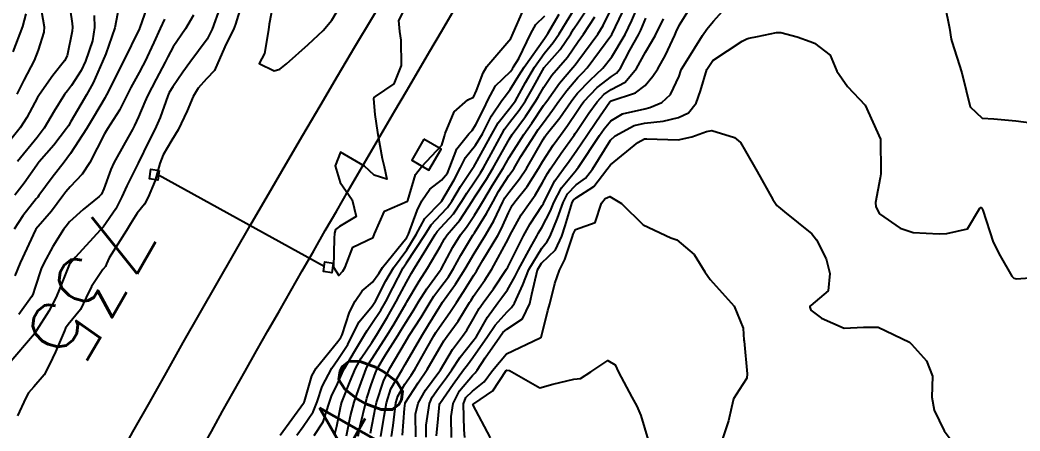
# Model space of a CAD drawing. Header units: metres. Extents: x 318500 to 325275, y 7408834 to 7428799.
# Drawn here: x 320111.4 to 320170.7, y 7412033.6 to 7412058 of the extents above; entities that cross this region are included whole.
import ezdxf
from ezdxf.enums import TextEntityAlignment as Align

# ---------------------------------------------------------------- set-up
doc = ezdxf.new("R2010")
doc.units = ezdxf.units.M
doc.header["$MEASUREMENT"] = 0
for name, color, linetype in [('Armário', 45, 'Continuous'), ('Cotas', 45, 'Continuous'), ('Curvas de Nivel 1m', 11, 'Continuous'), ('Curvas de Nivel 5m', 15, 'Continuous'), ('Linha Férrea', 20, 'Continuous'), ('Pórticos', 45, 'Continuous')]:
    doc.layers.add(name, color=color, linetype=linetype)
doc.styles.add('Style-STANDARD', font='STANDARD.shx')

msp = doc.modelspace()

# ---------------------------------------------------------------- linework, layer by layer
at = {"layer": 'Armário'}
msp.add_lwpolyline([(320135.345, 7412050.895), (320134.622, 7412049.651), (320135.639, 7412049.06), (320136.362, 7412050.305)], close=True, dxfattribs=at)
at = {"layer": 'Curvas de Nivel 1m', "flags": 128}
for points, elevation in [([(320114.221, 7412059.543), (320114.493, 7412057.751), (320114.51, 7412057.54), (320114.488, 7412057.3), (320114.182, 7412055.834), (320114.034, 7412055.544), (320113.331, 7412054.677), (320112.541, 7412053.559), (320112.505, 7412053.493), (320112.437, 7412053.373), (320111.804, 7412052.185), (320111.403, 7412051.575), (320110.397, 7412050.309)], 742), ([(320112.518, 7412059.401), (320112.829, 7412057.557), (320112.807, 7412057.236), (320112.476, 7412056.184), (320112.224, 7412055.564), (320111.623, 7412054.402), (320111.206, 7412053.579)], 743), ([(320126.491, 7412059.38), (320126.166, 7412057.712), (320126.133, 7412057.384), (320125.89, 7412055.972), (320125.579, 7412055.389), (320126.464, 7412054.949), (320126.793, 7412055.047), (320127.202, 7412055.369), (320128.482, 7412056.511), (320129.361, 7412057.337), (320129.876, 7412057.953), (320130.515, 7412059.017)], 734), ([(320119.008, 7412058.98), (320118.491, 7412057.522), (320118.479, 7412057.491), (320118.468, 7412057.459), (320117.504, 7412055.494), (320117.155, 7412054.804), (320116.513, 7412053.509), (320116.487, 7412053.461), (320116.438, 7412053.379), (320115.742, 7412052.198), (320115.341, 7412051.526), (320114.395, 7412050.055), (320114.177, 7412049.757), (320114.004, 7412049.544), (320113.298, 7412048.629), (320112.515, 7412047.558), (320112.45, 7412047.468), (320112.357, 7412047.361), (320111.557, 7412046.356), (320111.039, 7412045.579)], 739), ([(320128.837, 7412033.34), (320129.366, 7412034.149), (320129.741, 7412035.327), (320129.855, 7412035.675), (320130.216, 7412036.409), (320130.502, 7412037.041), (320130.632, 7412037.316), (320131.226, 7412038.324), (320131.819, 7412039.304), (320131.982, 7412039.574), (320132.26, 7412039.973), (320132.79, 7412040.775), (320133.078, 7412041.288), (320133.488, 7412042.087), (320134.117, 7412043.273), (320134.313, 7412043.568), (320135.409, 7412045.254), (320135.765, 7412045.822), (320136.348, 7412046.446), (320136.741, 7412046.85), (320137.001, 7412047.234), (320137.512, 7412048.089), (320138.255, 7412049.221), (320138.31, 7412049.302), (320138.392, 7412049.437), (320139.36, 7412051.206), (320139.746, 7412051.874), (320140.433, 7412052.742), (320140.635, 7412052.99), (320140.762, 7412053.185), (320141.366, 7412054.267), (320141.898, 7412055.169), (320142.478, 7412055.976), (320143.012, 7412056.627), (320143.368, 7412057.151), (320143.788, 7412057.859), (320144.519, 7412059.041)], 737), ([(320134.52, 7412059.27), (320133.836, 7412057.944), (320133.894, 7412057.279), (320133.979, 7412056.771), (320133.991, 7412055.277), (320133.558, 7412054.179), (320132.442, 7412053.43), (320132.368, 7412053.374), (320132.343, 7412053.301), (320132.426, 7412052.36), (320132.598, 7412051.297), (320132.856, 7412049.755), (320132.982, 7412049.291), (320133.133, 7412048.534), (320132.382, 7412048.774), (320131.82, 7412049.306), (320130.398, 7412050.134), (320130.079, 7412049.325), (320130.375, 7412048.335), (320131.09, 7412047.313), (320131.329, 7412046.327), (320130.336, 7412045.737), (320130.104, 7412045.553), (320130.04, 7412045.324), (320130.012, 7412045.01), (320129.979, 7412043.325), (320130.302, 7412042.819), (320130.537, 7412043.087), (320130.674, 7412043.316), (320131.124, 7412044.51), (320132.328, 7412045.08), (320132.409, 7412045.299), (320132.997, 7412046.643), (320134.359, 7412047.224), (320134.377, 7412047.252), (320134.381, 7412047.27), (320134.842, 7412048.805), (320135.206, 7412049.258), (320136.403, 7412050.541), (320136.561, 7412051.086), (320136.594, 7412051.238), (320137.134, 7412052.529), (320137.95, 7412053.225), (320138.27, 7412053.394), (320138.449, 7412053.792), (320138.846, 7412054.833), (320139.071, 7412055.211), (320140.487, 7412056.875), (320140.624, 7412057.188), (320141.197, 7412058.492)], 734), ([(320132.776, 7412033.291), (320132.985, 7412034.491), (320133.115, 7412035.286), (320133.388, 7412036.106), (320134.066, 7412037.272), (320134.233, 7412037.543), (320135.214, 7412039.256), (320135.605, 7412039.904), (320136.276, 7412040.984), (320136.378, 7412041.139), (320136.448, 7412041.238), (320137.221, 7412042.305), (320137.791, 7412043.225), (320137.978, 7412043.558), (320138.319, 7412044.131), (320138.992, 7412045.21), (320139.481, 7412046.065), (320140.016, 7412047.195), (320140.134, 7412047.423), (320140.368, 7412047.751), (320141.006, 7412048.556), (320141.414, 7412049.175), (320142.407, 7412050.877), (320142.517, 7412051.051), (320142.597, 7412051.158), (320143.402, 7412052.173), (320144.066, 7412053.144), (320144.223, 7412053.363), (320144.447, 7412053.629), (320145.192, 7412054.396), (320145.948, 7412055.118), (320146.477, 7412055.774), (320147.262, 7412057.098), (320147.664, 7412057.931), (320148.152, 7412059.086)], 742), ([(320166.223, 7412058.844), (320166.5, 7412057.479), (320166.603, 7412056.839), (320166.638, 7412056.689), (320167.238, 7412054.832), (320167.495, 7412053.789), (320167.723, 7412052.827), (320168.43, 7412052.154), (320169.138, 7412052.1), (320170.428, 7412051.993), (320171.336, 7412051.867)], 746), ([(320123.24, 7412058.688), (320122.795, 7412057.425), (320122.484, 7412056.835), (320121.47, 7412055.445), (320121.041, 7412054.872), (320120.448, 7412054.011), (320120.245, 7412053.66), (320120.156, 7412053.463), (320119.703, 7412052.185), (320119.39, 7412051.47), (320119.053, 7412050.824), (320118.39, 7412049.48), (320117.717, 7412048.142), (320117.437, 7412047.494), (320117.077, 7412046.771), (320116.333, 7412045.697), (320116.243, 7412045.6), (320116.15, 7412045.513), (320114.688, 7412043.908), (320114.359, 7412043.539), (320114.336, 7412043.513), (320114.309, 7412043.448), (320113.752, 7412042.081), (320113.535, 7412041.547), (320113.104, 7412040.715), (320112.381, 7412039.559), (320112.328, 7412039.481), (320112.248, 7412039.362), (320110.73, 7412037.582)], 736), ([(320111.739, 7412058.334), (320111.545, 7412057.574), (320110.975, 7412056.082)], 744), ([(320115.784, 7412058.237), (320115.811, 7412057.52), (320115.683, 7412056.723), (320115.274, 7412055.528), (320115.017, 7412054.976), (320114.448, 7412054.08), (320114.214, 7412053.772), (320114.04, 7412053.544), (320113.409, 7412052.567), (320112.824, 7412051.556), (320112.654, 7412051.312), (320112.405, 7412051.011), (320111.252, 7412049.577)], 741), ([(320121.688, 7412058.256), (320121.208, 7412057.449), (320120.479, 7412056.367), (320120.151, 7412055.785), (320119.991, 7412055.465), (320119.462, 7412054.463), (320118.961, 7412053.475), (320118.799, 7412053.112), (320118.421, 7412052.222), (320118.18, 7412051.717), (320118.057, 7412051.485), (320117.623, 7412050.712), (320116.962, 7412049.501), (320116.781, 7412049.107), (320116.367, 7412047.969), (320116.22, 7412047.654), (320116.092, 7412047.514), (320115.142, 7412046.734), (320114.337, 7412046.002), (320114.121, 7412045.754), (320113.967, 7412045.544), (320113.335, 7412044.535), (320112.797, 7412043.555), (320112.649, 7412043.212), (320112.289, 7412042.127), (320112.15, 7412041.694), (320112.083, 7412041.563), (320111.318, 7412040.52)], 737), ([(320127.802, 7412033.356), (320128.178, 7412033.88), (320128.781, 7412034.752), (320129.004, 7412035.338), (320129.298, 7412036.25), (320129.88, 7412037.325), (320130.235, 7412037.846), (320130.821, 7412038.738), (320131.113, 7412039.311), (320131.493, 7412040.076), (320132.276, 7412041.01), (320132.4, 7412041.176), (320132.468, 7412041.297), (320133.075, 7412042.512), (320133.534, 7412043.282), (320134.321, 7412044.34), (320134.877, 7412045.262), (320135.396, 7412046.203), (320136.359, 7412047.187), (320136.384, 7412047.215), (320136.404, 7412047.24), (320137.127, 7412048.485), (320137.514, 7412049.229), (320137.814, 7412049.808), (320138.403, 7412050.551), (320138.808, 7412051.214), (320139.353, 7412052.28), (320139.969, 7412053.197), (320140.171, 7412053.467), (320140.45, 7412053.838), (320140.977, 7412054.667), (320141.289, 7412055.178), (320142.487, 7412056.875), (320142.61, 7412057.038), (320142.694, 7412057.158), (320143.356, 7412058.302)], 736), ([(320130.066, 7412033.427), (320130.179, 7412033.893), (320130.415, 7412035.099), (320130.48, 7412035.317), (320130.975, 7412036.556), (320131.291, 7412037.309), (320131.623, 7412037.919), (320132.246, 7412038.862), (320132.528, 7412039.296), (320133.179, 7412040.374), (320133.699, 7412041.279), (320133.9, 7412041.661), (320134.298, 7412042.439), (320134.603, 7412042.968), (320134.786, 7412043.263), (320135.509, 7412044.439), (320136.005, 7412045.245), (320136.135, 7412045.441), (320136.336, 7412045.671), (320137.096, 7412046.485), (320137.597, 7412047.228), (320137.887, 7412047.705), (320138.378, 7412048.441), (320138.692, 7412048.909), (320138.869, 7412049.213), (320139.455, 7412050.258), (320139.952, 7412051.197), (320140.121, 7412051.488), (320140.42, 7412051.882), (320140.996, 7412052.617), (320141.365, 7412053.176), (320141.756, 7412053.865), (320142.464, 7412055.16), (320143.413, 7412056.218), (320144.051, 7412057.144), (320144.216, 7412057.421), (320144.501, 7412057.859), (320145.012, 7412058.633)], 738), ([(320132.173, 7412033.484), (320132.465, 7412035.027), (320132.524, 7412035.295), (320132.942, 7412036.567), (320133.302, 7412037.284), (320134.246, 7412038.9), (320134.473, 7412039.267), (320135.169, 7412040.354), (320135.717, 7412041.248), (320135.937, 7412041.593), (320136.293, 7412042.076), (320136.791, 7412042.747), (320137.086, 7412043.232), (320137.52, 7412044.026), (320138.243, 7412045.221), (320138.281, 7412045.27), (320138.332, 7412045.348), (320139.058, 7412046.501), (320139.436, 7412047.204), (320139.77, 7412047.798), (320140.383, 7412048.748), (320140.565, 7412049.01), (320140.683, 7412049.186), (320141.091, 7412049.874), (320141.91, 7412051.168), (320142.112, 7412051.467), (320142.421, 7412051.889), (320142.973, 7412052.614), (320143.346, 7412053.151), (320143.805, 7412053.791), (320144.461, 7412054.549), (320144.755, 7412054.846), (320145.021, 7412055.132), (320146.49, 7412057.11), (320147.138, 7412058.473)], 741), ([(320135.478, 7412033.25), (320135.47, 7412033.962), (320135.662, 7412035.248), (320135.833, 7412035.618), (320136.214, 7412036.143), (320136.68, 7412036.778), (320136.988, 7412037.232), (320137.486, 7412037.979), (320138.247, 7412038.935), (320138.448, 7412039.217), (320139.118, 7412040.357), (320139.732, 7412041.198), (320139.969, 7412041.511), (320140.292, 7412041.978), (320140.733, 7412042.755), (320140.938, 7412043.181), (320141.68, 7412044.526), (320142.038, 7412045.164), (320142.143, 7412045.353), (320142.338, 7412045.674), (320142.842, 7412046.666), (320143.037, 7412047.153), (320143.497, 7412048.025), (320144.389, 7412049.089), (320144.414, 7412049.115), (320144.435, 7412049.139), (320144.503, 7412049.25), (320145.755, 7412051.12), (320146.02, 7412051.512), (320146.423, 7412051.99), (320147.123, 7412052.406), (320148.434, 7412052.71), (320148.736, 7412052.777), (320149.446, 7412053.07), (320149.96, 7412053.552), (320150.464, 7412054.632), (320150.571, 7412054.955), (320150.62, 7412055.058), (320150.839, 7412055.42), (320151.849, 7412057.04), (320152.107, 7412057.425), (320152.503, 7412057.887), (320153.05, 7412058.484)], 746), ([(320119.956, 7412058.008), (320119.71, 7412057.468), (320119.325, 7412056.628), (320118.787, 7412055.477), (320118.682, 7412055.263), (320118.461, 7412054.861), (320117.966, 7412053.968), (320117.734, 7412053.491), (320117.295, 7412052.629), (320116.582, 7412051.507), (320116.407, 7412051.225), (320115.526, 7412049.523), (320115.087, 7412048.822), (320114.368, 7412048.07), (320114.115, 7412047.791), (320113.937, 7412047.544), (320113.257, 7412046.64), (320112.33, 7412045.579), (320112.307, 7412045.538), (320111.404, 7412043.574), (320111.08, 7412042.797)], 738), ([(320130.755, 7412033.314), (320130.994, 7412034.506), (320131.204, 7412035.31), (320131.46, 7412036.058), (320131.908, 7412037.303), (320132.018, 7412037.517), (320132.236, 7412037.855), (320133.16, 7412039.286), (320133.571, 7412039.97), (320134.279, 7412041.178), (320134.315, 7412041.234), (320134.334, 7412041.269), (320135.068, 7412042.489), (320135.553, 7412043.251), (320136.323, 7412044.565), (320136.558, 7412045.007), (320136.728, 7412045.236), (320137.463, 7412046.109), (320138.198, 7412047.222), (320138.259, 7412047.323), (320138.364, 7412047.483), (320139.048, 7412048.542), (320139.443, 7412049.204), (320140.407, 7412050.926), (320140.58, 7412051.187), (320141.357, 7412052.245), (320141.976, 7412053.167), (320142.145, 7412053.464), (320142.453, 7412053.995), (320142.926, 7412054.693), (320143.322, 7412055.151), (320143.854, 7412055.769), (320144.485, 7412056.683), (320144.796, 7412057.135), (320145.475, 7412058.156)], 739), ([(320133.419, 7412033.281), (320133.52, 7412033.939), (320133.681, 7412035.278), (320133.802, 7412035.68), (320134.217, 7412036.376), (320134.575, 7412036.914), (320134.802, 7412037.261), (320135.514, 7412038.523), (320135.923, 7412039.245), (320136.046, 7412039.45), (320136.258, 7412039.767), (320136.869, 7412040.636), (320137.269, 7412041.23), (320137.674, 7412041.841), (320138.304, 7412042.847), (320138.45, 7412043.076), (320138.54, 7412043.217), (320138.833, 7412043.73), (320139.714, 7412045.199), (320139.93, 7412045.602), (320140.35, 7412046.534), (320140.568, 7412046.976), (320140.723, 7412047.185), (320141.454, 7412048.094), (320142.138, 7412049.164), (320142.394, 7412049.594), (320143.002, 7412050.556), (320143.436, 7412051.15), (320143.856, 7412051.708), (320144.431, 7412052.562), (320144.66, 7412052.914), (320144.825, 7412053.134), (320145.609, 7412053.966), (320146.463, 7412054.622), (320146.757, 7412054.814), (320146.991, 7412055.102), (320147.558, 7412056.171), (320148.066, 7412057.086), (320148.207, 7412057.372), (320148.505, 7412058.067)], 743), ([(320134.074, 7412033.369), (320134.195, 7412034.938), (320134.219, 7412035.251), (320134.226, 7412035.27), (320135.008, 7412036.468), (320135.528, 7412037.251), (320136.242, 7412038.477), (320136.524, 7412038.961), (320136.722, 7412039.235), (320137.367, 7412040.125), (320138.046, 7412041.222), (320138.137, 7412041.367), (320138.286, 7412041.59), (320138.955, 7412042.555), (320139.365, 7412043.204), (320140.328, 7412044.983), (320140.438, 7412045.188), (320141.112, 7412046.416), (320141.632, 7412047.171), (320141.942, 7412047.591), (320142.378, 7412048.332), (320142.672, 7412048.87), (320142.854, 7412049.155), (320143.481, 7412050.068), (320144.249, 7412051.142), (320144.316, 7412051.236), (320144.414, 7412051.376), (320145.118, 7412052.442), (320145.607, 7412053.122), (320146.005, 7412053.558), (320146.451, 7412053.845), (320147.276, 7412054.28), (320147.947, 7412055.088), (320148.48, 7412056.059), (320148.861, 7412056.701), (320149.073, 7412057.074), (320149.545, 7412058.029)], 744), ([(320136.089, 7412033.324), (320136.186, 7412034.335), (320136.265, 7412035.173), (320136.292, 7412035.239), (320137.072, 7412036.377), (320137.694, 7412037.225), (320137.921, 7412037.535), (320138.237, 7412037.959), (320139.118, 7412039.207), (320139.571, 7412039.889), (320140.272, 7412040.681), (320140.533, 7412040.929), (320140.701, 7412041.184), (320141.203, 7412042.27), (320141.566, 7412043.171), (320142.323, 7412044.449), (320142.639, 7412044.845), (320142.817, 7412045.155), (320143.266, 7412046.231), (320143.598, 7412047.148), (320143.854, 7412047.659), (320144.376, 7412048.19), (320144.912, 7412048.602), (320145.334, 7412049.126), (320146.407, 7412050.835), (320146.673, 7412051.106), (320147.801, 7412051.708), (320148.422, 7412051.852), (320149.524, 7412051.968), (320150.427, 7412052.178), (320151.017, 7412052.465), (320151.48, 7412053.044), (320151.731, 7412053.761), (320152.12, 7412055.035), (320152.475, 7412055.556), (320154.203, 7412056.72), (320154.489, 7412056.855), (320154.606, 7412056.881), (320155.109, 7412056.994), (320156.25, 7412057.227), (320156.494, 7412057.223), (320157.464, 7412056.965), (320158.232, 7412056.698), (320158.487, 7412056.601), (320159.43, 7412055.887), (320159.818, 7412054.93), (320160.457, 7412054.027), (320161.491, 7412052.909), (320162.41, 7412050.9), (320162.424, 7412048.934), (320162.431, 7412048.899), (320162.432, 7412048.856), (320162.386, 7412048.615), (320162.115, 7412047.151), (320162.132, 7412046.902), (320162.354, 7412046.473), (320163.585, 7412045.638), (320164.338, 7412045.375), (320165.89, 7412045.293), (320166.337, 7412045.313), (320167.576, 7412045.594), (320168.306, 7412046.821), (320168.33, 7412046.851), (320168.361, 7412046.856), (320168.413, 7412046.819), (320168.473, 7412046.704), (320169.093, 7412044.809), (320169.511, 7412043.991), (320170.19, 7412042.792), (320170.308, 7412042.673), (320170.473, 7412042.622), (320172.31, 7412042.76)], 747), ([(320136.974, 7412033.232), (320136.96, 7412034.46), (320137.075, 7412035.231), (320137.454, 7412035.985), (320138.225, 7412036.903), (320138.381, 7412037.065), (320138.499, 7412037.216), (320138.975, 7412037.947), (320139.842, 7412039.196), (320140.01, 7412039.438), (320140.257, 7412039.654), (320141.181, 7412040.261), (320141.614, 7412041.17), (320141.742, 7412041.714), (320142.082, 7412043.163), (320142.314, 7412043.562), (320143.132, 7412044.342), (320143.519, 7412045.148), (320143.717, 7412045.768), (320144.139, 7412047.142), (320144.212, 7412047.292), (320144.364, 7412047.431), (320145.409, 7412048.09), (320146.194, 7412049.113), (320146.393, 7412049.377), (320148.024, 7412050.704), (320148.408, 7412050.922), (320148.56, 7412050.927), (320150.408, 7412050.874), (320151.232, 7412051.048), (320152.097, 7412051.353), (320152.416, 7412051.427), (320153.757, 7412051.01), (320154.109, 7412050.707), (320154.402, 7412050.186), (320155.09, 7412048.993), (320156.018, 7412047.33), (320156.256, 7412046.981), (320156.359, 7412046.884), (320156.726, 7412046.603), (320158.335, 7412045.295), (320158.624, 7412044.946), (320159.185, 7412043.803), (320159.406, 7412042.934), (320159.314, 7412041.916), (320158.281, 7412041.044), (320158.224, 7412041.008), (320158.214, 7412040.951), (320158.277, 7412040.772), (320158.914, 7412040.297), (320160.262, 7412039.712), (320161.409, 7412039.763), (320162.263, 7412039.765), (320164.12, 7412038.872), (320164.193, 7412038.814), (320164.249, 7412038.761), (320165.14, 7412037.758), (320165.483, 7412036.851), (320165.448, 7412035.615), (320165.593, 7412034.849), (320166.182, 7412033.624), (320166.768, 7412032.834)], 748), ([(320137.771, 7412033.224), (320137.721, 7412033.681), (320137.684, 7412035.225), (320137.828, 7412035.602), (320138.211, 7412035.977), (320138.904, 7412036.525), (320139.408, 7412037.202), (320140.24, 7412038.187), (320142.226, 7412039.136), (320142.25, 7412039.139), (320142.267, 7412039.143), (320142.285, 7412039.16), (320142.684, 7412040.745), (320142.801, 7412041.155), (320143.092, 7412042.358), (320143.376, 7412043.149), (320143.699, 7412043.763), (320144.154, 7412045.142), (320144.19, 7412045.283), (320144.336, 7412045.545), (320145.494, 7412045.972), (320145.874, 7412047.117), (320146.09, 7412047.388), (320146.366, 7412047.51), (320147.064, 7412047.099), (320148.341, 7412045.827), (320149.976, 7412045.064), (320150.329, 7412044.945), (320151.353, 7412044.077), (320151.998, 7412043.035), (320152.303, 7412042.582), (320153.738, 7412041.008), (320154.261, 7412039.706), (320154.316, 7412038.999), (320154.321, 7412038.928), (320154.503, 7412036.997), (320154.483, 7412036.74), (320154.22, 7412036.343), (320153.697, 7412035.519), (320153.577, 7412035.009), (320153.395, 7412034.218), (320153.001, 7412033.018)], 749)]:
    msp.add_lwpolyline(points, dxfattribs=dict(at, elevation=elevation))
at = {"layer": 'Curvas de Nivel 5m', "flags": 128}
for points, elevation in [([(320124.511, 7412058.798), (320124.177, 7412057.723), (320124.054, 7412057.407), (320123.614, 7412056.546), (320123.128, 7412055.42), (320122.916, 7412054.971), (320122.456, 7412054.476), (320121.954, 7412053.931), (320121.661, 7412053.442), (320121.295, 7412052.579), (320120.769, 7412051.455), (320120.404, 7412050.843), (320119.883, 7412049.978), (320119.691, 7412049.467), (320119.397, 7412048.448), (320119.001, 7412047.474), (320118.774, 7412047.055), (320118.345, 7412046.511), (320117.94, 7412045.882), (320117.704, 7412045.489), (320116.681, 7412043.872), (320116.517, 7412043.507), (320116.457, 7412043.359), (320116.305, 7412043.173), (320115.631, 7412042.179), (320115.322, 7412041.524), (320114.982, 7412040.816), (320114.256, 7412039.922), (320114.099, 7412039.695), (320114.024, 7412039.542), (320113.488, 7412038.297), (320113.14, 7412037.551), (320112.828, 7412036.947), (320112.21, 7412036.234), (320111.903, 7412035.866), (320111.739, 7412035.567), (320111.251, 7412034.507)], 735), ([(320131.443, 7412033.307), (320131.57, 7412033.916), (320131.887, 7412035.303), (320131.959, 7412035.547), (320132.216, 7412036.345), (320132.46, 7412037.063), (320132.565, 7412037.295), (320133.067, 7412038.116), (320133.793, 7412039.277), (320133.967, 7412039.562), (320134.262, 7412040.045), (320134.741, 7412040.795), (320135.025, 7412041.259), (320135.51, 7412042.033), (320136.308, 7412043.119), (320136.36, 7412043.188), (320136.389, 7412043.239), (320137.046, 7412044.51), (320137.514, 7412045.228), (320137.87, 7412045.692), (320138.348, 7412046.406), (320138.656, 7412046.915), (320138.825, 7412047.213), (320139.409, 7412048.17), (320140.029, 7412049.195), (320140.396, 7412049.819), (320141.264, 7412051.177), (320141.733, 7412051.857), (320142.436, 7412052.895), (320142.547, 7412053.05), (320142.62, 7412053.158), (320143.38, 7412054.226), (320144.175, 7412055.143), (320144.31, 7412055.304), (320144.474, 7412055.526), (320145.644, 7412057.123), (320145.972, 7412057.644), (320146.515, 7412058.759)], 740), ([(320117.256, 7412058.752), (320117.009, 7412057.502), (320116.475, 7412055.963), (320116.285, 7412055.513), (320115.727, 7412054.245), (320115.328, 7412053.527), (320114.996, 7412052.967), (320114.416, 7412051.959), (320114.259, 7412051.695), (320114.155, 7412051.543), (320113.397, 7412050.554), (320112.527, 7412049.559), (320112.464, 7412049.484), (320112.387, 7412049.372), (320111.647, 7412048.295), (320111.091, 7412047.579)], 740), ([(320126.816, 7412033.37), (320128.199, 7412035.256), (320128.238, 7412035.311), (320128.251, 7412035.349), (320128.694, 7412036.872), (320128.95, 7412037.339), (320130.246, 7412038.922), (320130.413, 7412039.154), (320130.485, 7412039.318), (320130.932, 7412040.651), (320131.256, 7412041.31), (320131.677, 7412041.919), (320132.297, 7412042.435), (320132.662, 7412042.938), (320132.888, 7412043.291), (320134.328, 7412045.069), (320134.435, 7412045.268), (320134.939, 7412046.673), (320135.225, 7412047.257), (320135.684, 7412047.936), (320136.379, 7412048.483), (320136.732, 7412048.889), (320136.88, 7412049.235), (320137.299, 7412050.333), (320138.005, 7412051.224), (320138.209, 7412051.426), (320138.418, 7412051.768), (320138.907, 7412052.739), (320139.122, 7412053.21), (320139.588, 7412054.068), (320140.466, 7412054.916), (320140.586, 7412055.071), (320140.661, 7412055.187), (320140.967, 7412055.675), (320141.674, 7412057.172), (320141.97, 7412057.696), (320142.506, 7412058.208)], 735), ([(320134.864, 7412033.26), (320134.843, 7412034.607), (320134.996, 7412035.258), (320135.426, 7412036.038), (320136.228, 7412037.098), (320136.288, 7412037.18), (320136.328, 7412037.239), (320137.026, 7412038.448), (320137.618, 7412039.226), (320137.89, 7412039.589), (320138.265, 7412040.236), (320138.625, 7412040.864), (320138.861, 7412041.211), (320139.46, 7412042.035), (320140.241, 7412043.191), (320140.311, 7412043.311), (320141.24, 7412045.176), (320141.635, 7412045.877), (320142.357, 7412046.968), (320142.427, 7412047.092), (320142.454, 7412047.159), (320143.104, 7412048.428), (320143.613, 7412049.148), (320143.948, 7412049.591), (320144.401, 7412050.243), (320145.003, 7412051.131), (320145.571, 7412051.974), (320146.367, 7412053.111), (320146.4, 7412053.152), (320146.441, 7412053.172), (320147.888, 7412053.649), (320148.455, 7412054.079), (320148.908, 7412054.631), (320149.205, 7412055.073), (320149.66, 7412055.886), (320150.217, 7412057.063), (320150.298, 7412057.256), (320150.499, 7412057.679), (320151.027, 7412058.538)], 745), ([(320139.296, 7412033.203), (320138.247, 7412035.171), (320138.291, 7412035.219), (320139.427, 7412035.986), (320140.215, 7412037.19), (320140.23, 7412037.21), (320140.263, 7412037.223), (320140.408, 7412037.187), (320142.215, 7412036.175), (320142.991, 7412036.379), (320144.223, 7412036.688), (320144.628, 7412036.729), (320145.235, 7412037.125), (320146.237, 7412037.786), (320146.669, 7412037.538), (320146.885, 7412037.1), (320147.676, 7412035.62), (320147.963, 7412035.084), (320148.192, 7412034.532), (320148.634, 7412033.075)], 750)]:
    msp.add_lwpolyline(points, dxfattribs=dict(at, elevation=elevation))
at = {"layer": 'Linha Férrea'}
for points in [[(320008.849, 7411791.346), (320030.524, 7411841.112, -0.005892), (320095.469, 7411981.456, -0.040973), (320184.859, 7412131.817, 0.030174), (320242.249, 7412223.402, 0.087341), (320281.936, 7412354.899, 0.031269), (320283.315, 7412417.5, 0.049266), (320270.595, 7412500.199, 0.016981), (320242.602, 7412592.989, -0.039479), (320216.599, 7412699.687, -0.043029)], [(319999.761, 7411780.131, -0.012111), (320067.92, 7411932.396), (320093.517, 7411986.921, -0.031236), (320158.178, 7412099.316), (320188.302, 7412144.403, 0.023786), (320233.279, 7412216.127, 0.100375), (320277.452, 7412355.71, 0.039979), (320279.279, 7412418.607, 0.052818), (320266.401, 7412501.008, 0.015985), (320243.121, 7412578.113, -0.022066), (320218.658, 7412665.024, -0.057292)]]:
    msp.add_lwpolyline(points, format="xyb", dxfattribs=at)
at = {"layer": 'Pórticos'}
for points in [[(320119.647, 7412049.051), (320119.557, 7412048.481), (320119.064, 7412048.558), (320119.154, 7412049.128)], [(320129.966, 7412043.562), (320129.877, 7412042.991), (320129.384, 7412043.069), (320129.473, 7412043.639)]]:
    msp.add_lwpolyline(points, close=True, dxfattribs=at)
msp.add_lwpolyline([(320129.428, 7412043.354), (320119.602, 7412048.766)], dxfattribs=at)

# ---------------------------------------------------------------- texts
at = {"layer": 'Cotas', "style": 'Style-STANDARD'}
for s, rotation, p in [('735', 239.94945, (320115.588, 7412042.162, 735)), ('740', 60.62586, (320130.656, 7412033.584, 740))]:
    msp.add_text(s, height=4, rotation=rotation, dxfattribs=at).set_placement(p, align=Align.MIDDLE_CENTER)

doc.saveas('drawing.dxf')
